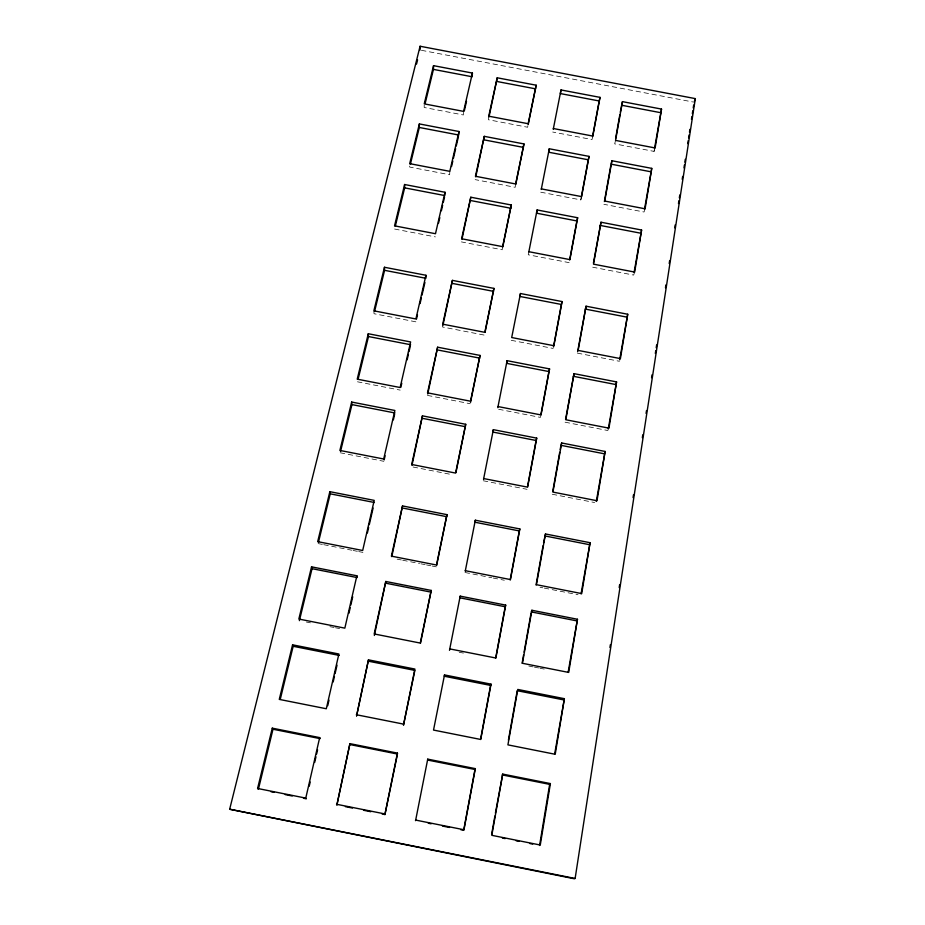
<?xml version="1.0" encoding="UTF-8"?>
<svg xmlns="http://www.w3.org/2000/svg" width="925" height="925" viewBox="0 0 925 925"><rect width="100%" height="100%" fill="white"/><g stroke="black" fill="none" stroke-linecap="round" stroke-linejoin="round"><path stroke-width="0.69" stroke-dasharray="4.62 3.47" d="M424.217 105.068L424.182 107.473L463.379 114.966L463.61 111.382M449.828 171.345L449.654 174.733L409.694 167.067L409.694 163.644M442.717 324.178L442.566 327.011L484.48 335.127L484.827 332.329M488.735 116.18L488.388 119.741L527.655 127.245L528.163 123.719M502.633 246.651L502.206 249.762L461.378 241.899M515.653 183.971L515.179 187.301L475.149 179.623M615.553 140.403L614.663 143.861L654.044 151.388L654.507 148.624M528.799 251.692L528.256 254.78L569.153 262.654M540.72 192.192L580.819 199.892L581.328 197.117M592.821 136.067L592.023 139.536L552.699 132.032M580.819 199.892L581.582 196.609M541.021 414.932L540.397 417.395L497.534 409.047M654.044 151.388L654.761 149.098M645.095 208.796L644.043 212.01L603.886 204.309M634.666 272.077L633.648 275.083L592.682 267.198M421.442 50.308L692.698 101.935M394.617 229.042L435.374 236.892M415.868 321.831L374.035 313.725L373.862 310.835M511.224 340.308L553.208 348.447M577.373 353.13L619.426 361.27M357.478 381.794L400.19 390.107M427.442 395.403L470.235 403.739M565.071 422.193L608.003 430.553M340.215 452.776L383.84 461.309M413.082 467.021L452.556 474.745M483.255 480.757L527.042 489.313M552.237 494.239L594.671 502.541M318.142 543.588L322.339 544.409M323.738 544.686L351.72 550.19M353.13 550.467L357.328 551.3M358.727 551.566L362.924 552.398M397.103 559.128L401.311 559.949M402.71 560.226L419.534 563.545M420.944 563.811L425.142 564.643M426.552 564.921L430.749 565.742M432.16 566.019L436.357 566.852M464.986 572.482L491.684 577.732M493.083 578.009L504.322 580.229M540.027 587.248L542.848 587.803M544.247 588.08L578.021 594.729M306.337 622.016L310.499 622.837M329.913 626.676L334.075 627.497M335.463 627.774L339.625 628.595M459.228 652.264L463.413 653.085M528.846 666.035L533.031 666.856M534.419 667.133L538.604 667.966M540.003 668.243L544.189 669.064"/><path stroke-width="1.39" d="M420.031 50.043L420.077 46.25L695.334 98.617L575.13 878.461L574.24 878.75L229.666 809.236L420.077 46.25M419.314 127.477L419.36 123.927L458.985 131.512L458.777 135.027L419.314 127.477L410.353 164.338M411.983 465.368L422.436 415.845L465.726 424.286L455.956 472.525M425.939 275.268L425.87 278.286L384.58 270.32L384.465 267.267L425.939 275.268L415.903 318.975L373.862 310.835L384.465 267.267M433.443 69.387L433.547 65.663L472.421 73.063L472.155 76.763L433.443 69.387L425.176 103.392M427.755 394.027L437.629 347.199L480.029 355.42L470.524 402.352M444.913 194.481L445.017 192.273L404.607 184.514L394.547 225.839L435.49 233.724L445.017 192.273M420.517 643.164L431.212 590.428L385.794 581.478L374.186 633.949L420.274 643.072L431.212 590.428M442.878 325.6L452.406 280.379L493.95 288.403L485.07 332.306M461.991 239.136L470.802 197.222L511.282 204.992L502.784 246.998M436.646 565.452L446.96 514.647L402.514 505.929L391.402 556.145L436.496 565.013L446.96 514.647M475.762 176.872L484.272 136.345L523.966 143.93L515.757 184.549M427.732 759.136L427.639 760.049L474.976 769.484L475.323 768.629L427.732 759.136L415.568 820.672L415.591 820.07L463.968 829.748L475.323 768.629M488.99 117.013L497.222 77.793L536.165 85.204L528.221 124.505M444.509 674.926L444.324 676.244L490.597 685.413L491.013 684.142L444.509 674.926L433.524 730.068L480.734 739.468L491.013 684.142M460.199 596.139L459.945 597.827L505.212 606.754L505.697 605.112L460.199 596.139L449.492 650.333M609.933 647.5L610.373 644.644M619.195 587.548L619.634 584.692M633.07 497.615L633.509 494.759M642.332 437.652L642.771 434.808M646.066 413.394L646.517 410.538M651.582 377.701L652.021 374.845M655.328 353.431L655.767 350.587M656.207 347.731L656.646 344.875M665.468 287.767L665.907 284.912M669.203 263.509L669.654 260.653M674.718 227.816L675.157 224.96M678.464 203.546L678.904 200.69M679.343 197.846L679.782 194.99M682.211 179.288L682.65 176.432M683.968 167.864L684.407 165.008M684.858 162.153L685.298 159.297M687.714 143.595L688.154 140.739M688.605 137.883L689.044 135.027M689.483 132.171L689.923 129.327M691.461 119.325L691.9 116.469M692.351 113.625L692.79 110.769M693.23 107.913L693.669 105.057M475.323 520.208L474.999 522.232L519.307 530.927L519.85 528.938L475.323 520.208L465.263 571.083M493.349 429.663L492.956 432.079L536.107 440.485L536.72 438.126L493.349 429.663L483.532 479.358M539.576 845.485L549.658 784.365L550.398 783.579L502.714 774.086L495.407 813.168M554.699 753.782L564.377 698.676L517.78 689.449L507.917 744.868L555.22 754.28L564.377 698.676M568.123 672.359L577.466 619.264L531.887 610.269L531.274 611.899L576.622 620.837M581.073 593.873L590.081 542.709L545.472 533.968L543.553 542.94M596.313 501.419L605.112 451.458L561.672 442.983L560.943 445.33L604.175 453.759M608.234 429.154L616.57 381.909L574.02 373.654L565.568 419.418M619.669 359.848L627.717 314.246L586.034 306.198L577.628 351.708M634.111 272.285L641.592 230.024L600.984 222.22L593.434 263.012M644.505 209.235L651.755 168.373L611.934 160.753L611.043 164.153L650.691 171.738M654.507 148.624L661.525 109.081L622.456 101.646L620.317 112.122M550.398 783.579L540.269 845.022L491.811 835.321L502.714 774.086M577.466 619.264L568.702 672.429L522.44 663.283L531.887 610.269M590.081 542.709L581.698 593.596L536.442 584.681L545.472 533.968M605.112 451.458L596.995 500.726L552.93 492.1L561.672 442.983M616.57 381.909L608.951 428.148L565.811 419.753L574.02 373.654M627.717 314.246L620.409 358.599L578.16 350.413L586.034 306.198M641.592 230.024L634.666 272.077L593.515 264.157L600.984 222.22M651.755 168.373L645.095 208.796L604.753 201.06L611.934 160.753M661.525 109.081L655.12 147.954L615.553 140.403L622.456 101.646M507.085 360.669L506.634 363.352L548.918 371.561L549.566 368.913L507.085 360.669L497.812 407.671M520.463 293.526L519.954 296.462L561.382 304.464L562.076 301.562L520.463 293.526L511.698 337.533L553.878 345.707L562.076 301.562M537.113 209.952L536.535 213.189L576.899 220.948L577.651 217.745L537.113 209.952L528.811 252.005M549.288 148.775L548.675 152.22L588.265 159.794L589.052 156.383L549.288 148.775L541.264 189.44M491.626 834.419L494.91 816M508.415 740.185L517.225 690.697L563.591 699.878M522.116 663.26L523.596 654.935M524.093 652.16L531.019 613.287M536.061 585.016L543.056 545.738M552.734 491.453L559.706 452.325M560.203 449.527L560.7 446.729M604.383 201.546L610.801 165.529M615.645 138.345L619.819 114.885M561.012 89.945L560.365 93.575L599.192 100.975L600.013 97.368L561.012 89.945L553.254 129.28M460.847 829.737L463.679 830.303L474.976 769.484M480.63 739.063L490.597 685.413M495.684 658.033L505.212 606.754M510.195 579.929L519.307 530.927M527.551 486.527L536.107 440.485M540.917 414.62L548.918 371.561M553.474 347.025L561.382 304.464M569.673 259.879L576.899 220.948M581.328 197.117L588.265 159.794M592.543 136.784L599.192 100.975M505.697 605.112L495.869 658.022L449.689 648.888M519.85 528.938L510.438 579.57L465.263 570.679M536.72 438.126L527.608 487.151L483.613 478.549M549.566 368.913L541.021 414.932L497.951 406.549M577.651 217.745L569.881 259.601L528.799 251.692M589.052 156.383L581.582 196.609L541.298 188.885M600.013 97.368L592.821 136.067L553.323 128.517M382.106 813.977L384.927 814.543L397.426 753.1L349.928 743.642L336.908 804.935L349.928 743.642M368.67 661.248L414.863 670.405L403.485 725.177L414.886 669.053L368.462 659.849L356.599 715.857L368.462 659.849M465.726 424.286L455.597 473.068L411.683 464.477L422.436 415.845M480.029 355.42L470.524 401.207L427.523 392.847L437.629 347.199M493.95 288.403L484.827 332.329L442.717 324.178L452.406 280.379M511.282 204.992L502.633 246.651L461.621 238.754L470.802 197.222M523.966 143.93L515.653 183.971L475.438 176.259L484.272 136.345M536.165 85.204L528.163 123.719L488.735 116.18L497.222 77.793M384.927 814.543L397.195 755.447M374.371 635.475L385.794 581.478M391.807 556.63L402.514 505.929M303.516 798.252L306.325 798.818L305.77 798.102L319.68 737.607L272.274 728.16L257.589 788.47L258.41 789.233L272.991 729.235L272.274 728.16M356.877 575.778L344.84 628.144L298.833 619.045L311.54 566.84L356.877 575.778L357.142 577.57L312.037 568.678L311.54 566.84M458.985 131.512L449.828 171.345L409.694 163.644L419.36 123.927M472.421 73.063L463.61 111.382L424.24 103.866L433.547 65.663M309.228 786.215L310.187 782.018M314.685 762.431L315.968 756.823M316.616 754.025L317.576 749.828M327.704 705.717L328.988 700.132M333.162 681.968L334.445 676.383M335.093 673.585L337.012 665.202M348.945 613.229L350.205 607.748M350.841 604.996L352.726 596.775M367.375 532.997L368.647 527.447M369.283 524.672L373.11 508.045M384.153 459.922L385.112 455.782M393.356 419.869L394.628 414.354M400.826 387.355L401.774 383.228M407.139 359.848L408.399 354.344M409.035 351.592L410.295 346.1M416.516 319.021L417.487 314.812M420.066 303.573L421.361 297.954M421.997 295.144L424.899 282.507M438.542 223.122L439.803 217.618M441.387 210.727L442.647 205.223M443.283 202.471L444.543 196.956M451.539 166.512L452.799 161.031M453.423 158.302L455.632 148.717M456.256 145.977L458.465 136.391M464.315 110.873L466.512 101.322M292.566 644.817L279.269 699.393L326.305 708.747L338.897 653.998L292.566 644.817L293.167 646.286L280.298 699.219M329.843 491.672L317.68 541.634L362.681 550.491L374.209 500.379L329.843 491.672L330.237 493.834L318.478 542.2M351.662 402.051L339.88 450.44L383.713 459.008L394.871 410.469L351.662 402.051L351.939 404.583L340.55 451.4M368.289 333.74L357.223 379.158L400.143 387.517L410.619 341.949L368.289 333.74L368.485 336.55L358.148 379.042M299.399 620.64L312.037 568.678M374.706 310.927L384.58 270.32M395.287 226.29L404.641 187.856L404.607 184.514M416.539 64.056L417.58 59.859M694.108 102.201L695.334 98.617M496.852 81.469L535.621 88.858M621.542 105.23L660.438 112.642M483.948 139.837L523.469 147.399M404.641 187.856L444.867 195.58M470.536 200.517L510.831 208.252M600.128 225.411L640.562 233.169M452.209 283.385L493.568 291.363M585.224 309.077L626.722 317.09M368.485 336.55L410.619 344.724M437.502 349.939L479.705 358.125M573.246 376.278L615.599 384.499M351.939 404.583L394.94 412.966M422.378 418.32L465.46 426.714M330.237 493.834L374.382 502.495M402.548 508.022L446.775 516.693M544.802 535.922L589.19 544.628M385.922 583.236L431.108 592.15M293.167 646.286L339.255 655.42M356.322 714.724L403.45 724.09M272.991 729.235L320.154 738.636L319.68 737.607M350.24 744.625L397.484 754.037L397.426 753.1M502.229 774.919L549.658 784.365M257.589 788.47L305.77 798.102M336.515 804.253L384.788 813.907M271.094 791.765L273.916 792.332M285.189 794.587L292.231 795.997M345.383 806.635L352.448 808.045M363.745 810.3L370.798 811.722M428.298 823.227L431.131 823.793M442.451 826.048L449.527 827.47M502.391 838.038L505.142 838.593M516.162 840.802L518.913 841.345M529.933 843.554L532.684 844.109M229.666 809.236L575.13 878.461"/></g></svg>
